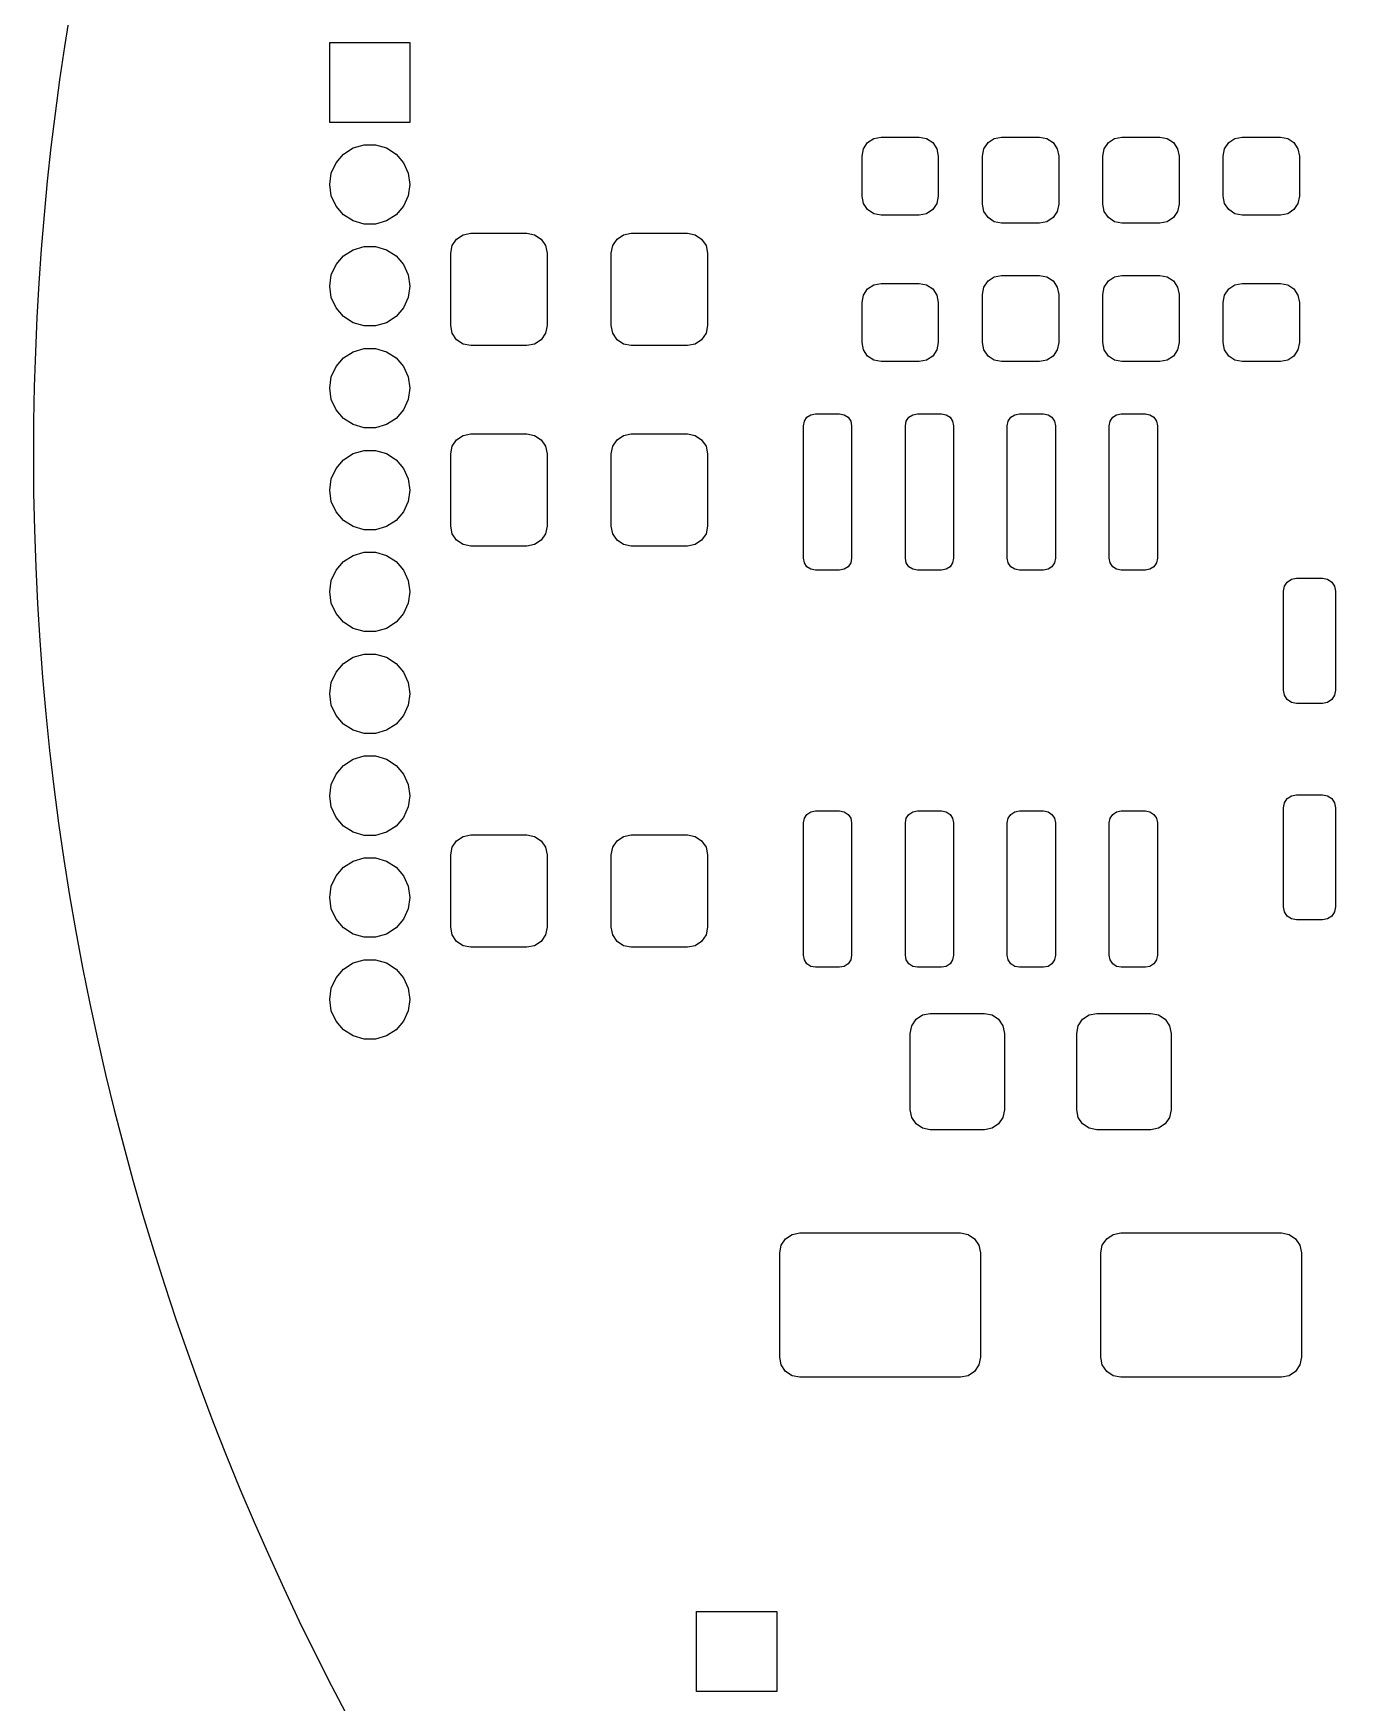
# Model space of a CAD drawing. Extents: x 116 to 183, y -110.2 to -37.6.
# Drawn here: x 115.95 to 132.32, y -86.62 to -65.81 of the extents above; entities that cross this region are included whole.
import ezdxf

# ---------------------------------------------------------------- set-up
doc = ezdxf.new("R2010")
doc.units = 0
doc.layers.add('BLACK', color=7, linetype='CONTINUOUS')

msp = doc.modelspace()

# ---------------------------------------------------------------- linework, layer by layer
at = {"layer": 'BLACK', "linetype": 'CONTINUOUS'}
for p, q in [((119.642, -66.921), (119.642, -65.921)), ((119.642, -65.921), (120.642, -65.921)), ((120.642, -65.921), (120.642, -66.921)), ((120.642, -66.921), (119.642, -66.921)), ((119.934292, -67.236184), (120.070843, -67.196089)), ((120.070843, -67.196089), (120.213157, -67.196089)), ((120.213157, -67.196089), (120.349708, -67.236184)), ((126.293079, -67.246613), (126.344562, -67.169562)), ((126.344562, -67.169562), (126.421613, -67.118079)), ((126.421613, -67.118079), (126.5125, -67.1)), ((126.5125, -67.1), (126.9875, -67.1)), ((126.9875, -67.1), (127.078387, -67.118079)), ((127.078387, -67.118079), (127.155438, -67.169562)), ((127.155438, -67.169562), (127.206921, -67.246613)), ((127.793079, -67.246613), (127.844562, -67.169562)), ((127.844562, -67.169562), (127.921613, -67.118079)), ((127.921613, -67.118079), (128.0125, -67.1)), ((128.0125, -67.1), (128.4875, -67.1)), ((128.4875, -67.1), (128.578387, -67.118079)), ((128.578387, -67.118079), (128.655438, -67.169562)), ((128.655438, -67.169562), (128.706921, -67.246613)), ((129.293079, -67.246613), (129.344562, -67.169562)), ((129.344562, -67.169562), (129.421613, -67.118079)), ((129.421613, -67.118079), (129.5125, -67.1)), ((129.5125, -67.1), (129.9875, -67.1)), ((129.9875, -67.1), (130.078387, -67.118079)), ((130.078387, -67.118079), (130.155438, -67.169562)), ((130.155438, -67.169562), (130.206921, -67.246613)), ((130.793079, -67.246613), (130.844562, -67.169562)), ((130.844562, -67.169562), (130.921613, -67.118079)), ((130.921613, -67.118079), (131.0125, -67.1)), ((131.0125, -67.1), (131.4875, -67.1)), ((131.4875, -67.1), (131.578387, -67.118079)), ((131.578387, -67.118079), (131.655438, -67.169562)), ((131.655438, -67.169562), (131.706921, -67.246613)), ((119.721373, -67.42068), (119.81457, -67.313125)), ((119.81457, -67.313125), (119.934292, -67.236184)), ((120.349708, -67.236184), (120.46943, -67.313125)), ((120.46943, -67.313125), (120.562627, -67.42068)), ((126.275, -67.3375), (126.293079, -67.246613)), ((126.275, -67.8375), (126.275, -67.3375)), ((127.206921, -67.246613), (127.225, -67.3375)), ((127.225, -67.3375), (127.225, -67.8375)), ((127.775, -67.3375), (127.793079, -67.246613)), ((127.775, -67.9375), (127.775, -67.3375)), ((128.706921, -67.246613), (128.725, -67.3375)), ((128.725, -67.3375), (128.725, -67.9375)), ((129.275, -67.3375), (129.293079, -67.246613)), ((129.275, -67.9375), (129.275, -67.3375)), ((130.206921, -67.246613), (130.225, -67.3375)), ((130.225, -67.3375), (130.225, -67.9375)), ((130.775, -67.3375), (130.793079, -67.246613)), ((130.775, -67.8375), (130.775, -67.3375)), ((131.706921, -67.246613), (131.725, -67.3375)), ((131.725, -67.3375), (131.725, -67.8375)), ((119.642, -67.691), (119.662254, -67.550134)), ((119.662254, -67.550134), (119.721373, -67.42068)), ((120.562627, -67.42068), (120.621746, -67.550134)), ((120.621746, -67.550134), (120.642, -67.691)), ((119.662254, -67.831866), (119.642, -67.691)), ((119.721373, -67.96132), (119.662254, -67.831866)), ((120.621746, -67.831866), (120.562627, -67.96132)), ((120.642, -67.691), (120.621746, -67.831866)), ((119.81457, -68.068875), (119.721373, -67.96132)), ((120.562627, -67.96132), (120.46943, -68.068875)), ((126.293079, -67.928387), (126.275, -67.8375)), ((126.344562, -68.005438), (126.293079, -67.928387)), ((126.421613, -68.056921), (126.344562, -68.005438)), ((127.155438, -68.005438), (127.078387, -68.056921)), ((127.206921, -67.928387), (127.155438, -68.005438)), ((127.225, -67.8375), (127.206921, -67.928387)), ((127.793079, -68.028387), (127.775, -67.9375)), ((127.844562, -68.105438), (127.793079, -68.028387)), ((128.706921, -68.028387), (128.655438, -68.105438)), ((128.725, -67.9375), (128.706921, -68.028387)), ((129.293079, -68.028387), (129.275, -67.9375)), ((129.344562, -68.105438), (129.293079, -68.028387)), ((130.206921, -68.028387), (130.155438, -68.105438)), ((130.225, -67.9375), (130.206921, -68.028387)), ((130.793079, -67.928387), (130.775, -67.8375)), ((130.844562, -68.005438), (130.793079, -67.928387)), ((130.921613, -68.056921), (130.844562, -68.005438)), ((131.655438, -68.005438), (131.578387, -68.056921)), ((131.706921, -67.928387), (131.655438, -68.005438)), ((131.725, -67.8375), (131.706921, -67.928387)), ((119.934292, -68.145816), (119.81457, -68.068875)), ((120.070843, -68.185911), (119.934292, -68.145816)), ((120.213157, -68.185911), (120.070843, -68.185911)), ((120.349708, -68.145816), (120.213157, -68.185911)), ((120.46943, -68.068875), (120.349708, -68.145816)), ((126.5125, -68.075), (126.421613, -68.056921)), ((126.9875, -68.075), (126.5125, -68.075)), ((127.078387, -68.056921), (126.9875, -68.075)), ((127.921613, -68.156921), (127.844562, -68.105438)), ((128.0125, -68.175), (127.921613, -68.156921)), ((128.4875, -68.175), (128.0125, -68.175)), ((128.578387, -68.156921), (128.4875, -68.175)), ((128.655438, -68.105438), (128.578387, -68.156921)), ((129.421613, -68.156921), (129.344562, -68.105438)), ((129.5125, -68.175), (129.421613, -68.156921)), ((129.9875, -68.175), (129.5125, -68.175)), ((130.078387, -68.156921), (129.9875, -68.175)), ((130.155438, -68.105438), (130.078387, -68.156921)), ((131.0125, -68.075), (130.921613, -68.056921)), ((131.4875, -68.075), (131.0125, -68.075)), ((131.578387, -68.056921), (131.4875, -68.075)), ((121.15, -68.55), (121.16903, -68.454329)), ((121.16903, -68.454329), (121.223223, -68.373223)), ((121.223223, -68.373223), (121.304329, -68.31903)), ((121.304329, -68.31903), (121.4, -68.3)), ((121.4, -68.3), (122.1, -68.3)), ((122.1, -68.3), (122.195671, -68.31903)), ((122.195671, -68.31903), (122.276777, -68.373223)), ((122.276777, -68.373223), (122.33097, -68.454329)), ((122.33097, -68.454329), (122.35, -68.55)), ((123.15, -68.55), (123.16903, -68.454329)), ((123.16903, -68.454329), (123.223223, -68.373223)), ((123.223223, -68.373223), (123.304329, -68.31903)), ((123.304329, -68.31903), (123.4, -68.3)), ((123.4, -68.3), (124.1, -68.3)), ((124.1, -68.3), (124.195671, -68.31903)), ((124.195671, -68.31903), (124.276777, -68.373223)), ((124.276777, -68.373223), (124.33097, -68.454329)), ((124.33097, -68.454329), (124.35, -68.55)), ((119.721373, -68.69068), (119.81457, -68.583125)), ((119.81457, -68.583125), (119.934292, -68.506184)), ((119.934292, -68.506184), (120.070843, -68.466089)), ((120.070843, -68.466089), (120.213157, -68.466089)), ((120.213157, -68.466089), (120.349708, -68.506184)), ((120.349708, -68.506184), (120.46943, -68.583125)), ((120.46943, -68.583125), (120.562627, -68.69068)), ((121.15, -69.45), (121.15, -68.55)), ((122.35, -68.55), (122.35, -69.45)), ((123.15, -69.45), (123.15, -68.55)), ((124.35, -68.55), (124.35, -69.45)), ((119.642, -68.961), (119.662254, -68.820134)), ((119.662254, -68.820134), (119.721373, -68.69068)), ((120.562627, -68.69068), (120.621746, -68.820134)), ((120.621746, -68.820134), (120.642, -68.961)), ((127.844562, -68.894562), (127.921613, -68.843079)), ((127.921613, -68.843079), (128.0125, -68.825)), ((128.0125, -68.825), (128.4875, -68.825)), ((128.4875, -68.825), (128.578387, -68.843079)), ((128.578387, -68.843079), (128.655438, -68.894562)), ((129.344562, -68.894562), (129.421613, -68.843079)), ((129.421613, -68.843079), (129.5125, -68.825)), ((129.5125, -68.825), (129.9875, -68.825)), ((129.9875, -68.825), (130.078387, -68.843079)), ((130.078387, -68.843079), (130.155438, -68.894562)), ((119.662254, -69.101866), (119.642, -68.961)), ((120.642, -68.961), (120.621746, -69.101866)), ((126.275, -69.1625), (126.293079, -69.071613)), ((126.293079, -69.071613), (126.344562, -68.994562)), ((126.344562, -68.994562), (126.421613, -68.943079)), ((126.421613, -68.943079), (126.5125, -68.925)), ((126.5125, -68.925), (126.9875, -68.925)), ((126.9875, -68.925), (127.078387, -68.943079)), ((127.078387, -68.943079), (127.155438, -68.994562)), ((127.155438, -68.994562), (127.206921, -69.071613)), ((127.206921, -69.071613), (127.225, -69.1625)), ((127.775, -69.0625), (127.793079, -68.971613)), ((127.775, -69.6625), (127.775, -69.0625)), ((127.793079, -68.971613), (127.844562, -68.894562)), ((128.655438, -68.894562), (128.706921, -68.971613)), ((128.706921, -68.971613), (128.725, -69.0625)), ((128.725, -69.0625), (128.725, -69.6625)), ((129.275, -69.0625), (129.293079, -68.971613)), ((129.275, -69.6625), (129.275, -69.0625)), ((129.293079, -68.971613), (129.344562, -68.894562)), ((130.155438, -68.894562), (130.206921, -68.971613)), ((130.206921, -68.971613), (130.225, -69.0625)), ((130.225, -69.0625), (130.225, -69.6625)), ((130.775, -69.1625), (130.793079, -69.071613)), ((130.793079, -69.071613), (130.844562, -68.994562)), ((130.844562, -68.994562), (130.921613, -68.943079)), ((130.921613, -68.943079), (131.0125, -68.925)), ((131.0125, -68.925), (131.4875, -68.925)), ((131.4875, -68.925), (131.578387, -68.943079)), ((131.578387, -68.943079), (131.655438, -68.994562)), ((131.655438, -68.994562), (131.706921, -69.071613)), ((131.706921, -69.071613), (131.725, -69.1625)), ((119.721373, -69.23132), (119.662254, -69.101866)), ((119.81457, -69.338875), (119.721373, -69.23132)), ((120.562627, -69.23132), (120.46943, -69.338875)), ((120.621746, -69.101866), (120.562627, -69.23132)), ((126.275, -69.6625), (126.275, -69.1625)), ((127.225, -69.1625), (127.225, -69.6625)), ((130.775, -69.6625), (130.775, -69.1625)), ((131.725, -69.1625), (131.725, -69.6625)), ((119.934292, -69.415816), (119.81457, -69.338875)), ((120.070843, -69.455911), (119.934292, -69.415816)), ((120.213157, -69.455911), (120.070843, -69.455911)), ((120.349708, -69.415816), (120.213157, -69.455911)), ((120.46943, -69.338875), (120.349708, -69.415816)), ((121.16903, -69.545671), (121.15, -69.45)), ((122.35, -69.45), (122.33097, -69.545671)), ((123.16903, -69.545671), (123.15, -69.45)), ((124.35, -69.45), (124.33097, -69.545671)), ((121.223223, -69.626777), (121.16903, -69.545671)), ((121.304329, -69.68097), (121.223223, -69.626777)), ((121.4, -69.7), (121.304329, -69.68097)), ((122.1, -69.7), (121.4, -69.7)), ((122.195671, -69.68097), (122.1, -69.7)), ((122.276777, -69.626777), (122.195671, -69.68097)), ((122.33097, -69.545671), (122.276777, -69.626777)), ((123.223223, -69.626777), (123.16903, -69.545671)), ((123.304329, -69.68097), (123.223223, -69.626777)), ((123.4, -69.7), (123.304329, -69.68097)), ((124.1, -69.7), (123.4, -69.7)), ((124.195671, -69.68097), (124.1, -69.7)), ((124.276777, -69.626777), (124.195671, -69.68097)), ((124.33097, -69.545671), (124.276777, -69.626777)), ((126.293079, -69.753387), (126.275, -69.6625)), ((127.225, -69.6625), (127.206921, -69.753387)), ((127.793079, -69.753387), (127.775, -69.6625)), ((128.725, -69.6625), (128.706921, -69.753387)), ((129.293079, -69.753387), (129.275, -69.6625)), ((130.225, -69.6625), (130.206921, -69.753387)), ((130.793079, -69.753387), (130.775, -69.6625)), ((131.725, -69.6625), (131.706921, -69.753387)), ((119.721373, -69.96068), (119.81457, -69.853125)), ((119.81457, -69.853125), (119.934292, -69.776184)), ((119.934292, -69.776184), (120.070843, -69.736089)), ((120.070843, -69.736089), (120.213157, -69.736089)), ((120.213157, -69.736089), (120.349708, -69.776184)), ((120.349708, -69.776184), (120.46943, -69.853125)), ((120.46943, -69.853125), (120.562627, -69.96068)), ((126.344562, -69.830438), (126.293079, -69.753387)), ((126.421613, -69.881921), (126.344562, -69.830438)), ((126.5125, -69.9), (126.421613, -69.881921)), ((126.9875, -69.9), (126.5125, -69.9)), ((127.078387, -69.881921), (126.9875, -69.9)), ((127.155438, -69.830438), (127.078387, -69.881921)), ((127.206921, -69.753387), (127.155438, -69.830438)), ((127.844562, -69.830438), (127.793079, -69.753387)), ((127.921613, -69.881921), (127.844562, -69.830438)), ((128.0125, -69.9), (127.921613, -69.881921)), ((128.4875, -69.9), (128.0125, -69.9)), ((128.578387, -69.881921), (128.4875, -69.9)), ((128.655438, -69.830438), (128.578387, -69.881921)), ((128.706921, -69.753387), (128.655438, -69.830438)), ((129.344562, -69.830438), (129.293079, -69.753387)), ((129.421613, -69.881921), (129.344562, -69.830438)), ((129.5125, -69.9), (129.421613, -69.881921)), ((129.9875, -69.9), (129.5125, -69.9)), ((130.078387, -69.881921), (129.9875, -69.9)), ((130.155438, -69.830438), (130.078387, -69.881921)), ((130.206921, -69.753387), (130.155438, -69.830438)), ((130.844562, -69.830438), (130.793079, -69.753387)), ((130.921613, -69.881921), (130.844562, -69.830438)), ((131.0125, -69.9), (130.921613, -69.881921)), ((131.4875, -69.9), (131.0125, -69.9)), ((131.578387, -69.881921), (131.4875, -69.9)), ((131.655438, -69.830438), (131.578387, -69.881921)), ((131.706921, -69.753387), (131.655438, -69.830438)), ((119.642, -70.231), (119.662254, -70.090134)), ((119.662254, -70.090134), (119.721373, -69.96068)), ((120.562627, -69.96068), (120.621746, -70.090134)), ((120.621746, -70.090134), (120.642, -70.231)), ((119.662254, -70.371866), (119.642, -70.231)), ((120.642, -70.231), (120.621746, -70.371866)), ((119.721373, -70.50132), (119.662254, -70.371866)), ((119.81457, -70.608875), (119.721373, -70.50132)), ((120.562627, -70.50132), (120.46943, -70.608875)), ((120.621746, -70.371866), (120.562627, -70.50132)), ((119.934292, -70.685816), (119.81457, -70.608875)), ((120.070843, -70.725911), (119.934292, -70.685816)), ((120.213157, -70.725911), (120.070843, -70.725911)), ((120.349708, -70.685816), (120.213157, -70.725911)), ((120.46943, -70.608875), (120.349708, -70.685816)), ((125.545, -70.7), (125.556418, -70.642597)), ((125.545, -72.35), (125.545, -70.7)), ((125.556418, -70.642597), (125.588934, -70.593934)), ((125.588934, -70.593934), (125.637597, -70.561418)), ((125.637597, -70.561418), (125.695, -70.55)), ((125.695, -70.55), (125.995, -70.55)), ((125.995, -70.55), (126.052403, -70.561418)), ((126.052403, -70.561418), (126.101066, -70.593934)), ((126.101066, -70.593934), (126.133582, -70.642597)), ((126.133582, -70.642597), (126.145, -70.7)), ((126.145, -70.7), (126.145, -72.35)), ((126.815, -70.7), (126.826418, -70.642597)), ((126.815, -72.35), (126.815, -70.7)), ((126.826418, -70.642597), (126.858934, -70.593934)), ((126.858934, -70.593934), (126.907597, -70.561418)), ((126.907597, -70.561418), (126.965, -70.55)), ((126.965, -70.55), (127.265, -70.55)), ((127.265, -70.55), (127.322403, -70.561418)), ((127.322403, -70.561418), (127.371066, -70.593934)), ((127.371066, -70.593934), (127.403582, -70.642597)), ((127.403582, -70.642597), (127.415, -70.7)), ((127.415, -70.7), (127.415, -72.35)), ((128.085, -70.7), (128.096418, -70.642597)), ((128.085, -72.35), (128.085, -70.7)), ((128.096418, -70.642597), (128.128934, -70.593934)), ((128.128934, -70.593934), (128.177597, -70.561418)), ((128.177597, -70.561418), (128.235, -70.55)), ((128.235, -70.55), (128.535, -70.55)), ((128.535, -70.55), (128.592403, -70.561418)), ((128.592403, -70.561418), (128.641066, -70.593934)), ((128.641066, -70.593934), (128.673582, -70.642597)), ((128.673582, -70.642597), (128.685, -70.7)), ((128.685, -70.7), (128.685, -72.35)), ((129.355, -70.7), (129.366418, -70.642597)), ((129.355, -72.35), (129.355, -70.7)), ((129.366418, -70.642597), (129.398934, -70.593934)), ((129.398934, -70.593934), (129.447597, -70.561418)), ((129.447597, -70.561418), (129.505, -70.55)), ((129.505, -70.55), (129.805, -70.55)), ((129.805, -70.55), (129.862403, -70.561418)), ((129.862403, -70.561418), (129.911066, -70.593934)), ((129.911066, -70.593934), (129.943582, -70.642597)), ((129.943582, -70.642597), (129.955, -70.7)), ((129.955, -70.7), (129.955, -72.35)), ((121.15, -71.05), (121.16903, -70.954329)), ((121.16903, -70.954329), (121.223223, -70.873223)), ((121.223223, -70.873223), (121.304329, -70.81903)), ((121.304329, -70.81903), (121.4, -70.8)), ((121.4, -70.8), (122.1, -70.8)), ((122.1, -70.8), (122.195671, -70.81903)), ((122.195671, -70.81903), (122.276777, -70.873223)), ((122.276777, -70.873223), (122.33097, -70.954329)), ((122.33097, -70.954329), (122.35, -71.05)), ((123.15, -71.05), (123.16903, -70.954329)), ((123.16903, -70.954329), (123.223223, -70.873223)), ((123.223223, -70.873223), (123.304329, -70.81903)), ((123.304329, -70.81903), (123.4, -70.8)), ((123.4, -70.8), (124.1, -70.8)), ((124.1, -70.8), (124.195671, -70.81903)), ((124.195671, -70.81903), (124.276777, -70.873223)), ((124.276777, -70.873223), (124.33097, -70.954329)), ((124.33097, -70.954329), (124.35, -71.05)), ((119.721373, -71.23068), (119.81457, -71.123125)), ((119.81457, -71.123125), (119.934292, -71.046184)), ((119.934292, -71.046184), (120.070843, -71.006089)), ((120.070843, -71.006089), (120.213157, -71.006089)), ((120.213157, -71.006089), (120.349708, -71.046184)), ((120.349708, -71.046184), (120.46943, -71.123125)), ((120.46943, -71.123125), (120.562627, -71.23068)), ((121.15, -71.95), (121.15, -71.05)), ((122.35, -71.05), (122.35, -71.95)), ((123.15, -71.95), (123.15, -71.05)), ((124.35, -71.05), (124.35, -71.95)), ((119.642, -71.501), (119.662254, -71.360134)), ((119.662254, -71.360134), (119.721373, -71.23068)), ((120.562627, -71.23068), (120.621746, -71.360134)), ((120.621746, -71.360134), (120.642, -71.501)), ((119.662254, -71.641866), (119.642, -71.501)), ((120.642, -71.501), (120.621746, -71.641866)), ((119.721373, -71.77132), (119.662254, -71.641866)), ((119.81457, -71.878875), (119.721373, -71.77132)), ((120.562627, -71.77132), (120.46943, -71.878875)), ((120.621746, -71.641866), (120.562627, -71.77132)), ((119.934292, -71.955816), (119.81457, -71.878875)), ((120.070843, -71.995911), (119.934292, -71.955816)), ((120.213157, -71.995911), (120.070843, -71.995911)), ((120.349708, -71.955816), (120.213157, -71.995911)), ((120.46943, -71.878875), (120.349708, -71.955816)), ((121.16903, -72.045671), (121.15, -71.95)), ((122.35, -71.95), (122.33097, -72.045671)), ((123.16903, -72.045671), (123.15, -71.95)), ((124.35, -71.95), (124.33097, -72.045671)), ((121.223223, -72.126777), (121.16903, -72.045671)), ((121.304329, -72.18097), (121.223223, -72.126777)), ((121.4, -72.2), (121.304329, -72.18097)), ((122.1, -72.2), (121.4, -72.2)), ((122.195671, -72.18097), (122.1, -72.2)), ((122.276777, -72.126777), (122.195671, -72.18097)), ((122.33097, -72.045671), (122.276777, -72.126777)), ((123.223223, -72.126777), (123.16903, -72.045671)), ((123.304329, -72.18097), (123.223223, -72.126777)), ((123.4, -72.2), (123.304329, -72.18097)), ((124.1, -72.2), (123.4, -72.2)), ((124.195671, -72.18097), (124.1, -72.2)), ((124.276777, -72.126777), (124.195671, -72.18097)), ((124.33097, -72.045671), (124.276777, -72.126777)), ((119.721373, -72.50068), (119.81457, -72.393125)), ((119.81457, -72.393125), (119.934292, -72.316184)), ((119.934292, -72.316184), (120.070843, -72.276089)), ((120.070843, -72.276089), (120.213157, -72.276089)), ((120.213157, -72.276089), (120.349708, -72.316184)), ((120.349708, -72.316184), (120.46943, -72.393125)), ((120.46943, -72.393125), (120.562627, -72.50068)), ((125.556418, -72.407403), (125.545, -72.35)), ((125.588934, -72.456066), (125.556418, -72.407403)), ((126.133582, -72.407403), (126.101066, -72.456066)), ((126.145, -72.35), (126.133582, -72.407403)), ((126.826418, -72.407403), (126.815, -72.35)), ((126.858934, -72.456066), (126.826418, -72.407403)), ((127.403582, -72.407403), (127.371066, -72.456066)), ((127.415, -72.35), (127.403582, -72.407403)), ((128.096418, -72.407403), (128.085, -72.35)), ((128.128934, -72.456066), (128.096418, -72.407403)), ((128.673582, -72.407403), (128.641066, -72.456066)), ((128.685, -72.35), (128.673582, -72.407403)), ((129.366418, -72.407403), (129.355, -72.35)), ((129.398934, -72.456066), (129.366418, -72.407403)), ((129.943582, -72.407403), (129.911066, -72.456066)), ((129.955, -72.35), (129.943582, -72.407403)), ((119.662254, -72.630134), (119.721373, -72.50068)), ((120.562627, -72.50068), (120.621746, -72.630134)), ((125.637597, -72.488582), (125.588934, -72.456066)), ((125.695, -72.5), (125.637597, -72.488582)), ((125.995, -72.5), (125.695, -72.5)), ((126.052403, -72.488582), (125.995, -72.5)), ((126.101066, -72.456066), (126.052403, -72.488582)), ((126.907597, -72.488582), (126.858934, -72.456066)), ((126.965, -72.5), (126.907597, -72.488582)), ((127.265, -72.5), (126.965, -72.5)), ((127.322403, -72.488582), (127.265, -72.5)), ((127.371066, -72.456066), (127.322403, -72.488582)), ((128.177597, -72.488582), (128.128934, -72.456066)), ((128.235, -72.5), (128.177597, -72.488582)), ((128.535, -72.5), (128.235, -72.5)), ((128.592403, -72.488582), (128.535, -72.5)), ((128.641066, -72.456066), (128.592403, -72.488582)), ((129.447597, -72.488582), (129.398934, -72.456066)), ((129.505, -72.5), (129.447597, -72.488582)), ((129.805, -72.5), (129.505, -72.5)), ((129.862403, -72.488582), (129.805, -72.5)), ((129.911066, -72.456066), (129.862403, -72.488582)), ((131.572595, -72.647595), (131.625314, -72.61237)), ((131.625314, -72.61237), (131.6875, -72.6)), ((131.6875, -72.6), (132.0125, -72.6)), ((132.0125, -72.6), (132.074686, -72.61237)), ((132.074686, -72.61237), (132.127405, -72.647595)), ((119.642, -72.771), (119.662254, -72.630134)), ((119.662254, -72.911866), (119.642, -72.771)), ((120.621746, -72.630134), (120.642, -72.771)), ((120.642, -72.771), (120.621746, -72.911866)), ((131.525, -72.7625), (131.53737, -72.700314)), ((131.525, -73.9975), (131.525, -72.7625)), ((131.53737, -72.700314), (131.572595, -72.647595)), ((132.127405, -72.647595), (132.16263, -72.700314)), ((132.16263, -72.700314), (132.175, -72.7625)), ((132.175, -72.7625), (132.175, -73.9975)), ((119.721373, -73.04132), (119.662254, -72.911866)), ((120.621746, -72.911866), (120.562627, -73.04132)), ((119.81457, -73.148875), (119.721373, -73.04132)), ((119.934292, -73.225816), (119.81457, -73.148875)), ((120.070843, -73.265911), (119.934292, -73.225816)), ((120.349708, -73.225816), (120.213157, -73.265911)), ((120.46943, -73.148875), (120.349708, -73.225816)), ((120.562627, -73.04132), (120.46943, -73.148875)), ((120.213157, -73.265911), (120.070843, -73.265911)), ((119.81457, -73.663125), (119.934292, -73.586184)), ((119.934292, -73.586184), (120.070843, -73.546089)), ((120.070843, -73.546089), (120.213157, -73.546089)), ((120.213157, -73.546089), (120.349708, -73.586184)), ((120.349708, -73.586184), (120.46943, -73.663125)), ((119.662254, -73.900134), (119.721373, -73.77068)), ((119.721373, -73.77068), (119.81457, -73.663125)), ((120.46943, -73.663125), (120.562627, -73.77068)), ((120.562627, -73.77068), (120.621746, -73.900134)), ((119.642, -74.041), (119.662254, -73.900134)), ((119.662254, -74.181866), (119.642, -74.041)), ((120.621746, -73.900134), (120.642, -74.041)), ((120.642, -74.041), (120.621746, -74.181866)), ((131.53737, -74.059686), (131.525, -73.9975)), ((131.572595, -74.112405), (131.53737, -74.059686)), ((132.16263, -74.059686), (132.127405, -74.112405)), ((132.175, -73.9975), (132.16263, -74.059686)), ((119.721373, -74.31132), (119.662254, -74.181866)), ((120.621746, -74.181866), (120.562627, -74.31132)), ((131.625314, -74.14763), (131.572595, -74.112405)), ((131.6875, -74.16), (131.625314, -74.14763)), ((132.0125, -74.16), (131.6875, -74.16)), ((132.074686, -74.14763), (132.0125, -74.16)), ((132.127405, -74.112405), (132.074686, -74.14763)), ((119.81457, -74.418875), (119.721373, -74.31132)), ((119.934292, -74.495816), (119.81457, -74.418875)), ((120.46943, -74.418875), (120.349708, -74.495816)), ((120.562627, -74.31132), (120.46943, -74.418875)), ((120.070843, -74.535911), (119.934292, -74.495816)), ((120.213157, -74.535911), (120.070843, -74.535911)), ((120.349708, -74.495816), (120.213157, -74.535911)), ((119.81457, -74.933125), (119.934292, -74.856184)), ((119.934292, -74.856184), (120.070843, -74.816089)), ((120.070843, -74.816089), (120.213157, -74.816089)), ((120.213157, -74.816089), (120.349708, -74.856184)), ((120.349708, -74.856184), (120.46943, -74.933125)), ((119.662254, -75.170134), (119.721373, -75.04068)), ((119.721373, -75.04068), (119.81457, -74.933125)), ((120.46943, -74.933125), (120.562627, -75.04068)), ((120.562627, -75.04068), (120.621746, -75.170134)), ((119.642, -75.311), (119.662254, -75.170134)), ((119.662254, -75.451866), (119.642, -75.311)), ((120.621746, -75.170134), (120.642, -75.311)), ((120.642, -75.311), (120.621746, -75.451866)), ((131.572595, -75.347595), (131.625314, -75.31237)), ((131.625314, -75.31237), (131.6875, -75.3)), ((131.6875, -75.3), (132.0125, -75.3)), ((132.0125, -75.3), (132.074686, -75.31237)), ((132.074686, -75.31237), (132.127405, -75.347595)), ((119.721373, -75.58132), (119.662254, -75.451866)), ((120.621746, -75.451866), (120.562627, -75.58132)), ((125.588934, -75.543934), (125.637597, -75.511418)), ((125.637597, -75.511418), (125.695, -75.5)), ((125.695, -75.5), (125.995, -75.5)), ((125.995, -75.5), (126.052403, -75.511418)), ((126.052403, -75.511418), (126.101066, -75.543934)), ((126.858934, -75.543934), (126.907597, -75.511418)), ((126.907597, -75.511418), (126.965, -75.5)), ((126.965, -75.5), (127.265, -75.5)), ((127.265, -75.5), (127.322403, -75.511418)), ((127.322403, -75.511418), (127.371066, -75.543934)), ((128.128934, -75.543934), (128.177597, -75.511418)), ((128.177597, -75.511418), (128.235, -75.5)), ((128.235, -75.5), (128.535, -75.5)), ((128.535, -75.5), (128.592403, -75.511418)), ((128.592403, -75.511418), (128.641066, -75.543934)), ((129.398934, -75.543934), (129.447597, -75.511418)), ((129.447597, -75.511418), (129.505, -75.5)), ((129.505, -75.5), (129.805, -75.5)), ((129.805, -75.5), (129.862403, -75.511418)), ((129.862403, -75.511418), (129.911066, -75.543934)), ((131.525, -75.4625), (131.53737, -75.400314)), ((131.525, -76.6975), (131.525, -75.4625)), ((131.53737, -75.400314), (131.572595, -75.347595)), ((132.127405, -75.347595), (132.16263, -75.400314)), ((132.16263, -75.400314), (132.175, -75.4625)), ((132.175, -75.4625), (132.175, -76.6975)), ((119.81457, -75.688875), (119.721373, -75.58132)), ((119.934292, -75.765816), (119.81457, -75.688875)), ((120.46943, -75.688875), (120.349708, -75.765816)), ((120.562627, -75.58132), (120.46943, -75.688875)), ((125.545, -75.65), (125.556418, -75.592597)), ((125.545, -77.3), (125.545, -75.65)), ((125.556418, -75.592597), (125.588934, -75.543934)), ((126.101066, -75.543934), (126.133582, -75.592597)), ((126.133582, -75.592597), (126.145, -75.65)), ((126.145, -75.65), (126.145, -77.3)), ((126.815, -75.65), (126.826418, -75.592597)), ((126.815, -77.3), (126.815, -75.65)), ((126.826418, -75.592597), (126.858934, -75.543934)), ((127.371066, -75.543934), (127.403582, -75.592597)), ((127.403582, -75.592597), (127.415, -75.65)), ((127.415, -75.65), (127.415, -77.3)), ((128.085, -75.65), (128.096418, -75.592597)), ((128.085, -77.3), (128.085, -75.65)), ((128.096418, -75.592597), (128.128934, -75.543934)), ((128.641066, -75.543934), (128.673582, -75.592597)), ((128.673582, -75.592597), (128.685, -75.65)), ((128.685, -75.65), (128.685, -77.3)), ((129.355, -75.65), (129.366418, -75.592597)), ((129.355, -77.3), (129.355, -75.65)), ((129.366418, -75.592597), (129.398934, -75.543934)), ((129.911066, -75.543934), (129.943582, -75.592597)), ((129.943582, -75.592597), (129.955, -75.65)), ((129.955, -75.65), (129.955, -77.3)), ((120.070843, -75.805911), (119.934292, -75.765816)), ((120.213157, -75.805911), (120.070843, -75.805911)), ((120.349708, -75.765816), (120.213157, -75.805911)), ((121.16903, -75.954329), (121.223223, -75.873223)), ((121.223223, -75.873223), (121.304329, -75.81903)), ((121.304329, -75.81903), (121.4, -75.8)), ((121.4, -75.8), (122.1, -75.8)), ((122.1, -75.8), (122.195671, -75.81903)), ((122.195671, -75.81903), (122.276777, -75.873223)), ((122.276777, -75.873223), (122.33097, -75.954329)), ((123.16903, -75.954329), (123.223223, -75.873223)), ((123.223223, -75.873223), (123.304329, -75.81903)), ((123.304329, -75.81903), (123.4, -75.8)), ((123.4, -75.8), (124.1, -75.8)), ((124.1, -75.8), (124.195671, -75.81903)), ((124.195671, -75.81903), (124.276777, -75.873223)), ((124.276777, -75.873223), (124.33097, -75.954329)), ((119.81457, -76.203125), (119.934292, -76.126184)), ((119.934292, -76.126184), (120.070843, -76.086089)), ((120.070843, -76.086089), (120.213157, -76.086089)), ((120.213157, -76.086089), (120.349708, -76.126184)), ((120.349708, -76.126184), (120.46943, -76.203125)), ((121.15, -76.05), (121.16903, -75.954329)), ((121.15, -76.95), (121.15, -76.05)), ((122.33097, -75.954329), (122.35, -76.05)), ((122.35, -76.05), (122.35, -76.95)), ((123.15, -76.05), (123.16903, -75.954329)), ((123.15, -76.95), (123.15, -76.05)), ((124.33097, -75.954329), (124.35, -76.05)), ((124.35, -76.05), (124.35, -76.95)), ((119.662254, -76.440134), (119.721373, -76.31068)), ((119.721373, -76.31068), (119.81457, -76.203125)), ((120.46943, -76.203125), (120.562627, -76.31068)), ((120.562627, -76.31068), (120.621746, -76.440134)), ((119.642, -76.581), (119.662254, -76.440134)), ((120.621746, -76.440134), (120.642, -76.581)), ((119.662254, -76.721866), (119.642, -76.581)), ((119.721373, -76.85132), (119.662254, -76.721866)), ((120.621746, -76.721866), (120.562627, -76.85132)), ((120.642, -76.581), (120.621746, -76.721866)), ((131.53737, -76.759686), (131.525, -76.6975)), ((131.572595, -76.812405), (131.53737, -76.759686)), ((132.16263, -76.759686), (132.127405, -76.812405)), ((132.175, -76.6975), (132.16263, -76.759686)), ((119.81457, -76.958875), (119.721373, -76.85132)), ((119.934292, -77.035816), (119.81457, -76.958875)), ((120.46943, -76.958875), (120.349708, -77.035816)), ((120.562627, -76.85132), (120.46943, -76.958875)), ((121.16903, -77.045671), (121.15, -76.95)), ((122.35, -76.95), (122.33097, -77.045671)), ((123.16903, -77.045671), (123.15, -76.95)), ((124.35, -76.95), (124.33097, -77.045671)), ((131.625314, -76.84763), (131.572595, -76.812405)), ((131.6875, -76.86), (131.625314, -76.84763)), ((132.0125, -76.86), (131.6875, -76.86)), ((132.074686, -76.84763), (132.0125, -76.86)), ((132.127405, -76.812405), (132.074686, -76.84763)), ((120.070843, -77.075911), (119.934292, -77.035816)), ((120.213157, -77.075911), (120.070843, -77.075911)), ((120.349708, -77.035816), (120.213157, -77.075911)), ((121.223223, -77.126777), (121.16903, -77.045671)), ((121.304329, -77.18097), (121.223223, -77.126777)), ((121.4, -77.2), (121.304329, -77.18097)), ((122.195671, -77.18097), (122.1, -77.2)), ((122.276777, -77.126777), (122.195671, -77.18097)), ((122.33097, -77.045671), (122.276777, -77.126777)), ((123.223223, -77.126777), (123.16903, -77.045671)), ((123.304329, -77.18097), (123.223223, -77.126777)), ((123.4, -77.2), (123.304329, -77.18097)), ((124.195671, -77.18097), (124.1, -77.2)), ((124.276777, -77.126777), (124.195671, -77.18097)), ((124.33097, -77.045671), (124.276777, -77.126777)), ((119.81457, -77.473125), (119.934292, -77.396184)), ((119.934292, -77.396184), (120.070843, -77.356089)), ((120.070843, -77.356089), (120.213157, -77.356089)), ((120.213157, -77.356089), (120.349708, -77.396184)), ((120.349708, -77.396184), (120.46943, -77.473125)), ((122.1, -77.2), (121.4, -77.2)), ((124.1, -77.2), (123.4, -77.2)), ((125.556418, -77.357403), (125.545, -77.3)), ((125.588934, -77.406066), (125.556418, -77.357403)), ((125.637597, -77.438582), (125.588934, -77.406066)), ((126.101066, -77.406066), (126.052403, -77.438582)), ((126.133582, -77.357403), (126.101066, -77.406066)), ((126.145, -77.3), (126.133582, -77.357403)), ((126.826418, -77.357403), (126.815, -77.3)), ((126.858934, -77.406066), (126.826418, -77.357403)), ((126.907597, -77.438582), (126.858934, -77.406066)), ((127.371066, -77.406066), (127.322403, -77.438582)), ((127.403582, -77.357403), (127.371066, -77.406066)), ((127.415, -77.3), (127.403582, -77.357403)), ((128.096418, -77.357403), (128.085, -77.3)), ((128.128934, -77.406066), (128.096418, -77.357403)), ((128.177597, -77.438582), (128.128934, -77.406066)), ((128.641066, -77.406066), (128.592403, -77.438582)), ((128.673582, -77.357403), (128.641066, -77.406066)), ((128.685, -77.3), (128.673582, -77.357403)), ((129.366418, -77.357403), (129.355, -77.3)), ((129.398934, -77.406066), (129.366418, -77.357403)), ((129.447597, -77.438582), (129.398934, -77.406066)), ((129.911066, -77.406066), (129.862403, -77.438582)), ((129.943582, -77.357403), (129.911066, -77.406066)), ((129.955, -77.3), (129.943582, -77.357403)), ((119.662254, -77.710134), (119.721373, -77.58068)), ((119.721373, -77.58068), (119.81457, -77.473125)), ((120.46943, -77.473125), (120.562627, -77.58068)), ((120.562627, -77.58068), (120.621746, -77.710134)), ((125.695, -77.45), (125.637597, -77.438582)), ((125.995, -77.45), (125.695, -77.45)), ((126.052403, -77.438582), (125.995, -77.45)), ((126.965, -77.45), (126.907597, -77.438582)), ((127.265, -77.45), (126.965, -77.45)), ((127.322403, -77.438582), (127.265, -77.45)), ((128.235, -77.45), (128.177597, -77.438582)), ((128.535, -77.45), (128.235, -77.45)), ((128.592403, -77.438582), (128.535, -77.45)), ((129.505, -77.45), (129.447597, -77.438582)), ((129.805, -77.45), (129.505, -77.45)), ((129.862403, -77.438582), (129.805, -77.45)), ((119.642, -77.851), (119.662254, -77.710134)), ((120.621746, -77.710134), (120.642, -77.851)), ((119.662254, -77.991866), (119.642, -77.851)), ((119.721373, -78.12132), (119.662254, -77.991866)), ((120.621746, -77.991866), (120.562627, -78.12132)), ((120.642, -77.851), (120.621746, -77.991866)), ((127.029329, -78.04403), (127.125, -78.025)), ((127.125, -78.025), (127.8, -78.025)), ((127.8, -78.025), (127.895671, -78.04403)), ((129.104329, -78.04403), (129.2, -78.025)), ((129.2, -78.025), (129.875, -78.025)), ((129.875, -78.025), (129.970671, -78.04403)), ((119.81457, -78.228875), (119.721373, -78.12132)), ((119.934292, -78.305816), (119.81457, -78.228875)), ((120.46943, -78.228875), (120.349708, -78.305816)), ((120.562627, -78.12132), (120.46943, -78.228875)), ((126.875, -78.275), (126.89403, -78.179329)), ((126.89403, -78.179329), (126.948223, -78.098223)), ((126.948223, -78.098223), (127.029329, -78.04403)), ((127.895671, -78.04403), (127.976777, -78.098223)), ((127.976777, -78.098223), (128.03097, -78.179329)), ((128.03097, -78.179329), (128.05, -78.275)), ((128.95, -78.275), (128.96903, -78.179329)), ((128.96903, -78.179329), (129.023223, -78.098223)), ((129.023223, -78.098223), (129.104329, -78.04403)), ((129.970671, -78.04403), (130.051777, -78.098223)), ((130.051777, -78.098223), (130.10597, -78.179329)), ((130.10597, -78.179329), (130.125, -78.275)), ((120.070843, -78.345911), (119.934292, -78.305816)), ((120.213157, -78.345911), (120.070843, -78.345911)), ((120.349708, -78.305816), (120.213157, -78.345911)), ((126.875, -79.225), (126.875, -78.275)), ((128.05, -78.275), (128.05, -79.225)), ((128.95, -79.225), (128.95, -78.275)), ((130.125, -78.275), (130.125, -79.225)), ((126.89403, -79.320671), (126.875, -79.225)), ((128.05, -79.225), (128.03097, -79.320671)), ((128.96903, -79.320671), (128.95, -79.225)), ((130.125, -79.225), (130.10597, -79.320671)), ((126.948223, -79.401777), (126.89403, -79.320671)), ((127.029329, -79.45597), (126.948223, -79.401777)), ((127.125, -79.475), (127.029329, -79.45597)), ((127.8, -79.475), (127.125, -79.475)), ((127.895671, -79.45597), (127.8, -79.475)), ((127.976777, -79.401777), (127.895671, -79.45597)), ((128.03097, -79.320671), (127.976777, -79.401777)), ((129.023223, -79.401777), (128.96903, -79.320671)), ((129.104329, -79.45597), (129.023223, -79.401777)), ((129.2, -79.475), (129.104329, -79.45597)), ((129.875, -79.475), (129.2, -79.475)), ((129.970671, -79.45597), (129.875, -79.475)), ((130.051777, -79.401777), (129.970671, -79.45597)), ((130.10597, -79.320671), (130.051777, -79.401777)), ((125.25, -81.011), (125.26903, -80.915329)), ((125.26903, -80.915329), (125.323223, -80.834223)), ((125.323223, -80.834223), (125.404329, -80.78003)), ((125.404329, -80.78003), (125.5, -80.761)), ((125.5, -80.761), (127.5, -80.761)), ((127.5, -80.761), (127.595671, -80.78003)), ((127.595671, -80.78003), (127.676777, -80.834223)), ((127.676777, -80.834223), (127.73097, -80.915329)), ((127.73097, -80.915329), (127.75, -81.011)), ((129.25, -81.011), (129.26903, -80.915329)), ((129.26903, -80.915329), (129.323223, -80.834223)), ((129.323223, -80.834223), (129.404329, -80.78003)), ((129.404329, -80.78003), (129.5, -80.761)), ((129.5, -80.761), (131.5, -80.761)), ((131.5, -80.761), (131.595671, -80.78003)), ((131.595671, -80.78003), (131.676777, -80.834223)), ((131.676777, -80.834223), (131.73097, -80.915329)), ((131.73097, -80.915329), (131.75, -81.011)), ((125.25, -82.311), (125.25, -81.011)), ((127.75, -81.011), (127.75, -82.311)), ((129.25, -82.311), (129.25, -81.011)), ((131.75, -81.011), (131.75, -82.311)), ((125.26903, -82.406671), (125.25, -82.311)), ((127.75, -82.311), (127.73097, -82.406671)), ((129.26903, -82.406671), (129.25, -82.311)), ((131.75, -82.311), (131.73097, -82.406671)), ((125.323223, -82.487777), (125.26903, -82.406671)), ((125.404329, -82.54197), (125.323223, -82.487777)), ((125.5, -82.561), (125.404329, -82.54197)), ((127.5, -82.561), (125.5, -82.561)), ((127.595671, -82.54197), (127.5, -82.561)), ((127.676777, -82.487777), (127.595671, -82.54197)), ((127.73097, -82.406671), (127.676777, -82.487777)), ((129.323223, -82.487777), (129.26903, -82.406671)), ((129.404329, -82.54197), (129.323223, -82.487777)), ((129.5, -82.561), (129.404329, -82.54197)), ((131.5, -82.561), (129.5, -82.561)), ((131.595671, -82.54197), (131.5, -82.561)), ((131.676777, -82.487777), (131.595671, -82.54197)), ((131.73097, -82.406671), (131.676777, -82.487777)), ((124.214, -86.479), (124.214, -85.479)), ((124.214, -85.479), (125.214, -85.479)), ((125.214, -85.479), (125.214, -86.479)), ((125.214, -86.479), (124.214, -86.479))]:
    msp.add_line(p, q, dxfattribs=at)
at = {"layer": 'BLACK'}
for centre, radius, start, end in [((149.450502, -71.074296), 33.5, 0, 180), ((149.4505, -71.0743), 33.499996, -180.0000068, -130.1553645)]:
    msp.add_arc(centre, radius, start, end, dxfattribs=at)

doc.saveas('drawing.dxf')
